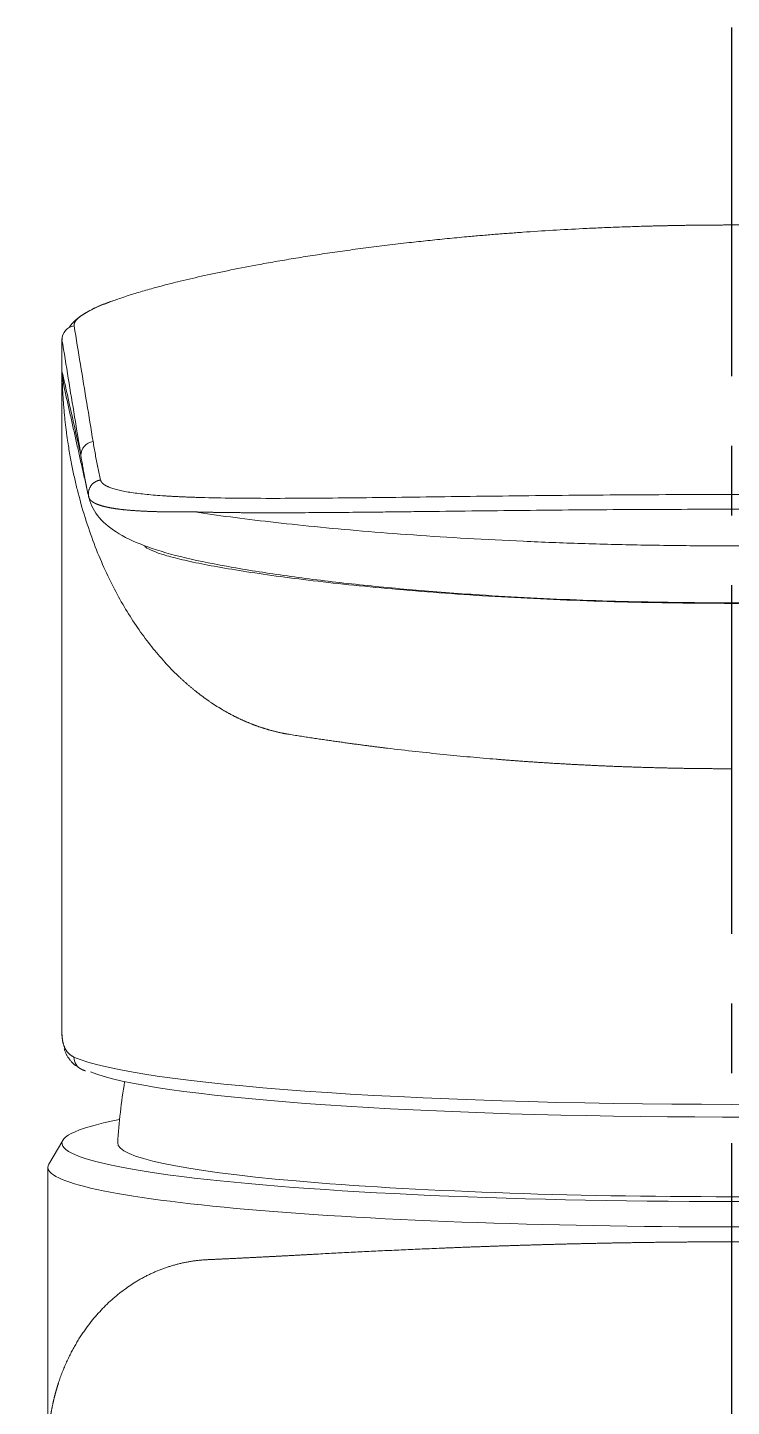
# Model space of a CAD drawing. Extents: x 0 to 790, y 0 to 579.
# Drawn here: x 183.46 to 208.69, y 376.21 to 425.66 of the extents above; entities that cross this region are included whole.
import ezdxf

# ---------------------------------------------------------------- set-up
doc = ezdxf.new("R2010")
doc.units = 0
doc.header["$LTSCALE"] = 10
doc.header["$MEASUREMENT"] = 0
doc.linetypes.add('CENTER', pattern=[2, 1.25, -0.25, 0.25, -0.25])
doc.layers.add('1', color=7, linetype='CONTINUOUS')

msp = doc.modelspace()

# ---------------------------------------------------------------- linework, layer by layer
at = {"layer": '1', "color": 1, "linetype": 'CENTER'}
msp.add_line((208.688, 425.659), (208.688, 242.654), dxfattribs=at)
at = {"layer": '1', "color": 7, "linetype": 'Continuous', "lineweight": 18}
for p, q in [((184.688, 414.496), (184.688, 389.655)), ((184.719, 385.755), (184.22, 384.895)), ((184.188, 384.787), (184.188, 282.639))]:
    msp.add_line(p, q, dxfattribs=at)
at = {"layer": '1', "color": 7, "linetype": 'Continuous', "lineweight": 13}
msp.add_line((184.691, 413.342), (184.691, 414.466), dxfattribs=at)
at = {"layer": '1', "color": 7, "linetype": 'Continuous', "lineweight": 18}
msp.add_arc((208.688, 384.294), 22.042, 170.682, 176.447, dxfattribs=at)
for centre, major_axis, ratio, start_param, end_param in [((185.191, 414.466), (0.493, 0.081), 0.996257, 1.540465, 2.979991), ((185.869, 410.319), (0.493, 0.081), 0.996252, 1.536753, 2.980091), ((185.611, 388.75), (0.207, 0.455), 0.978302, 2.004982, 3.142091), ((208.688, 388.638), (23.5, 0), 0.087156, 3.352984, 5.960667), ((208.688, 385.65), (24, 0), 0.087156, 2.723368, 4.712389), ((208.688, 385.65), (-24, 0), 0.087156, 1.570796, 3.559817), ((208.688, 385.65), (-22, 0), 0.087156, 6.277786, 7.853982), ((208.688, 385.65), (22, 0), 0.087156, 4.712389, 6.288585), ((208.688, 384.787), (24.5, 0), 0.087156, 3.091082, 4.712389), ((208.688, 384.787), (-24.5, 0), 0.087156, 1.570796, 3.192104)]:
    msp.add_ellipse(centre, major_axis=major_axis, ratio=ratio, start_param=start_param, end_param=end_param, dxfattribs=at)
at = {"layer": '1', "color": 7, "linetype": 'Continuous', "lineweight": 13}
for start_param, end_param in [(0.189814, 1.570796), (1.570796, 2.951779)]:
    msp.add_ellipse((208.688, 389.136), major_axis=(-24, 0), ratio=0.087156, start_param=start_param, end_param=end_param, dxfattribs=at)
at = {"layer": '1', "color": 7, "linetype": 'Continuous', "lineweight": 18}
for points, knots in [([(208.688, 418.58), (208.665, 418.58), (208.617, 418.58), (208.546, 418.58), (208.475, 418.58), (208.404, 418.579), (208.333, 418.579), (208.262, 418.579), (208.19, 418.579), (208.119, 418.578), (208.048, 418.578), (207.977, 418.577), (207.906, 418.577), (207.835, 418.576), (207.764, 418.576), (207.693, 418.575), (207.622, 418.575), (207.551, 418.574), (207.479, 418.573), (207.408, 418.572), (207.337, 418.571), (207.266, 418.57), (207.195, 418.57), (207.124, 418.569), (207.053, 418.567), (206.982, 418.566), (206.911, 418.565), (206.84, 418.564), (206.769, 418.563), (206.698, 418.562), (206.627, 418.56), (206.556, 418.559), (206.486, 418.557), (206.415, 418.556), (206.344, 418.554), (206.273, 418.553), (206.202, 418.551), (206.131, 418.55), (206.06, 418.548), (205.989, 418.546), (205.918, 418.544), (205.662, 418.538), (205.222, 418.525), (204.599, 418.503), (203.98, 418.478), (203.207, 418.442), (202.281, 418.391), (201.482, 418.339), (200.961, 418.301), (200.712, 418.283), (200.465, 418.264), (200.133, 418.238), (199.713, 418.203), (199.137, 418.152), (198.497, 418.091), (197.805, 418.021), (197.222, 417.957), (196.74, 417.902), (196.349, 417.855), (195.963, 417.807), (195.58, 417.758), (195.08, 417.691), (194.47, 417.606), (193.761, 417.5), (193.075, 417.391), (192.411, 417.279), (191.623, 417.138), (190.736, 416.967), (189.785, 416.766), (188.983, 416.58), (188.311, 416.41), (187.754, 416.257), (187.247, 416.107), (186.791, 415.959), (186.388, 415.815), (186.039, 415.675), (185.745, 415.54), (185.575, 415.448), (185.488, 415.395), (185.463, 415.379), (185.438, 415.363), (185.414, 415.347), (185.391, 415.331), (185.369, 415.316), (185.348, 415.3), (185.327, 415.284), (185.308, 415.269), (185.29, 415.254), (185.273, 415.239), (185.256, 415.224), (185.241, 415.209), (185.226, 415.194), (185.213, 415.179), (185.2, 415.165), (185.189, 415.15), (185.178, 415.136), (185.168, 415.122), (185.159, 415.107), (185.152, 415.093), (185.145, 415.08), (185.139, 415.066), (185.134, 415.052), (185.13, 415.039), (185.127, 415.025), (185.124, 415.012), (185.123, 414.999), (185.123, 414.986), (185.124, 414.973), (185.125, 414.964), (185.125, 414.96)], [0, 0, 0, 0, 0.001907, 0.003813, 0.005719, 0.007626, 0.009532, 0.011438, 0.013343, 0.015249, 0.017155, 0.019061, 0.020966, 0.022872, 0.024777, 0.026683, 0.028589, 0.030494, 0.0324, 0.034306, 0.036212, 0.038118, 0.040024, 0.041931, 0.043838, 0.045744, 0.047651, 0.049559, 0.051466, 0.053374, 0.055282, 0.05719, 0.059099, 0.061008, 0.062917, 0.064827, 0.066737, 0.068648, 0.070559, 0.07247, 0.074382, 0.076294, 0.093201, 0.110086, 0.126961, 0.143838, 0.173722, 0.203834, 0.210938, 0.218011, 0.225054, 0.232069, 0.246559, 0.261434, 0.282483, 0.303188, 0.323568, 0.335763, 0.347976, 0.360211, 0.372473, 0.384767, 0.408971, 0.433125, 0.457266, 0.481427, 0.505645, 0.546547, 0.587343, 0.628202, 0.659252, 0.690214, 0.721161, 0.752172, 0.783229, 0.814196, 0.84515, 0.876167, 0.880175, 0.88418, 0.888183, 0.892184, 0.896183, 0.900181, 0.904176, 0.90817, 0.912163, 0.916154, 0.920145, 0.924135, 0.928124, 0.932112, 0.9361, 0.940088, 0.944076, 0.948064, 0.952053, 0.956042, 0.960032, 0.964022, 0.968013, 0.972006, 0.976, 0.979995, 0.983992, 0.987991, 0.991992, 0.995995, 1, 1, 1, 1]), ([(230.734, 415.905), (230.679, 415.925), (230.48, 415.993), (230.112, 416.113), (229.6, 416.264), (229.036, 416.417), (228.356, 416.589), (227.541, 416.778), (226.572, 416.981), (225.619, 417.164), (224.707, 417.324), (223.954, 417.447), (223.276, 417.551), (222.685, 417.637), (221.975, 417.735), (221.138, 417.843), (220.382, 417.932), (219.833, 417.993), (219.499, 418.028), (219.16, 418.063), (218.815, 418.097), (218.465, 418.131), (218.062, 418.168), (217.61, 418.207), (217.114, 418.248), (216.621, 418.287), (216.192, 418.318), (215.823, 418.343), (215.518, 418.363), (215.212, 418.382), (214.906, 418.4), (214.599, 418.418), (214.292, 418.434), (213.883, 418.455), (213.372, 418.479), (212.756, 418.504), (212.136, 418.525), (211.672, 418.539), (211.365, 418.547), (211.217, 418.55), (211.068, 418.554), (210.92, 418.557), (210.771, 418.56), (210.623, 418.563), (210.474, 418.565), (210.326, 418.567), (210.177, 418.57), (210.028, 418.572), (209.879, 418.573), (209.731, 418.575), (209.582, 418.576), (209.433, 418.577), (209.284, 418.578), (209.135, 418.579), (208.986, 418.579), (208.837, 418.58), (208.738, 418.58), (208.688, 418.58)], [0, 0, 0, 0, 0.016536, 0.057371, 0.09813, 0.138912, 0.17982, 0.234037, 0.288164, 0.342434, 0.382226, 0.422032, 0.448192, 0.474289, 0.50035, 0.54005, 0.5796, 0.592734, 0.605968, 0.619307, 0.632753, 0.64631, 0.659981, 0.679217, 0.697962, 0.71618, 0.734553, 0.745783, 0.756987, 0.768166, 0.779322, 0.790458, 0.801574, 0.812673, 0.834657, 0.856643, 0.878646, 0.900682, 0.905922, 0.911159, 0.916394, 0.921627, 0.926858, 0.932087, 0.937315, 0.942541, 0.947766, 0.95299, 0.958213, 0.963436, 0.968659, 0.973881, 0.979104, 0.984327, 0.989551, 0.994775, 1, 1, 1, 1]), ([(186.517, 415.864), (186.273, 415.782), (185.768, 415.574), (185.227, 415.245), (185.016, 415.003), (184.961, 414.922)], [0, 0, 0, 0, 0.341343, 0.78556, 1, 1, 1, 1]), ([(185.423, 409.983), (185.432, 409.928), (185.47, 409.705), (185.543, 409.319), (185.613, 408.991), (185.65, 408.828)], [0, 0, 0, 0, 0.14305, 0.571525, 1, 1, 1, 1]), ([(185.65, 408.828), (185.65, 408.826), (185.651, 408.821), (185.653, 408.814), (185.655, 408.807), (185.658, 408.8), (185.66, 408.794), (185.663, 408.787), (185.667, 408.78), (185.67, 408.773), (185.674, 408.767), (185.678, 408.76), (185.682, 408.754), (185.686, 408.747), (185.691, 408.741), (185.696, 408.734), (185.701, 408.728), (185.706, 408.721), (185.712, 408.715), (185.718, 408.709), (185.724, 408.703), (185.731, 408.696), (185.736, 408.692), (185.739, 408.689), (185.739, 408.689)], [0, 0, 0, 0, 0.046694, 0.093423, 0.140189, 0.18699, 0.233827, 0.2807, 0.327609, 0.374554, 0.421534, 0.468549, 0.5156, 0.562687, 0.609809, 0.656967, 0.70416, 0.751388, 0.798652, 0.845951, 0.893285, 0.940654, 0.988058, 1, 1, 1, 1]), ([(185.662, 408.777), (185.734, 408.523), (185.981, 408.047), (186.712, 407.474), (187.749, 407.01), (189.104, 406.624), (190.75, 406.299), (192.708, 405.991), (194.877, 405.721), (197.195, 405.492), (199.996, 405.28), (203.305, 405.111), (207.121, 405.023), (210.947, 405.032), (214.697, 405.137), (218.265, 405.331), (221.209, 405.565), (223.699, 405.838), (225.856, 406.154), (227.736, 406.537), (229.289, 406.99), (230.491, 407.497), (231.377, 408.105), (231.656, 408.543), (231.715, 408.777)], [0, 0, 0, 0, 0.035392, 0.072942, 0.112599, 0.154452, 0.198341, 0.241571, 0.283554, 0.324341, 0.363982, 0.421347, 0.477109, 0.532774, 0.588367, 0.643879, 0.69942, 0.739084, 0.782533, 0.830073, 0.868621, 0.90977, 0.953576, 1, 1, 1, 1]), ([(187.639, 407.078), (187.659, 407.052), (187.741, 406.98), (188.008, 406.855), (188.494, 406.7), (189.163, 406.535), (190.007, 406.363), (191.017, 406.188), (192.184, 406.013), (193.498, 405.842), (194.948, 405.679), (196.52, 405.526), (198.201, 405.388), (199.977, 405.267), (201.831, 405.167), (203.745, 405.09), (205.704, 405.037), (207.692, 405.01), (209.69, 405.01), (211.678, 405.037), (213.637, 405.09), (215.551, 405.167), (217.404, 405.267), (219.179, 405.388), (220.861, 405.526), (222.435, 405.679), (223.884, 405.843), (225.198, 406.014), (226.365, 406.189), (227.375, 406.364), (228.218, 406.535), (228.885, 406.7), (229.371, 406.855), (229.672, 406.998), (229.75, 407.083), (229.76, 407.123)], [0, 0, 0, 0, 0.019611, 0.050248, 0.080885, 0.111522, 0.142159, 0.172796, 0.203434, 0.234071, 0.264708, 0.295345, 0.325982, 0.356619, 0.387257, 0.417894, 0.448531, 0.479168, 0.509805, 0.540442, 0.57108, 0.601717, 0.632354, 0.662991, 0.693628, 0.724265, 0.754903, 0.78554, 0.816177, 0.846814, 0.877451, 0.908088, 0.938726, 0.969363, 1, 1, 1, 1])]:
    msp.add_open_spline(points, degree=3, knots=knots, dxfattribs=at)
at = {"layer": '1', "color": 7, "linetype": 'Continuous', "lineweight": 13}
for points in [[(185.125, 414.96), (185.201, 414.499), (185.352, 413.578), (185.579, 412.196), (185.73, 411.274), (185.806, 410.813)], [(184.691, 414.466), (184.766, 414.005), (184.917, 413.084), (185.143, 411.701), (185.294, 410.779), (185.369, 410.318)], [(184.691, 413.342), (184.763, 413.02), (184.91, 412.365), (185.133, 411.371), (185.29, 410.674), (185.369, 410.318)], [(185.806, 410.813), (185.831, 410.657), (185.885, 410.347), (185.975, 409.887), (186.04, 409.583), (186.074, 409.432)], [(185.369, 410.318), (185.386, 410.206), (185.404, 410.095), (185.423, 409.983)]]:
    msp.add_open_spline(points, degree=3, dxfattribs=at)
for points, knots in [([(192.831, 400.315), (192.818, 400.317), (192.792, 400.321), (192.753, 400.328), (192.715, 400.334), (192.676, 400.342), (192.637, 400.349), (192.599, 400.357), (192.56, 400.364), (192.522, 400.373), (192.483, 400.381), (192.445, 400.39), (192.406, 400.399), (192.367, 400.408), (192.329, 400.417), (192.29, 400.427), (192.252, 400.437), (192.213, 400.447), (192.175, 400.457), (192.136, 400.468), (192.098, 400.479), (192.06, 400.49), (192.021, 400.501), (191.983, 400.513), (191.944, 400.525), (191.906, 400.537), (191.868, 400.549), (191.829, 400.562), (191.791, 400.574), (191.753, 400.588), (191.715, 400.601), (191.676, 400.615), (191.638, 400.628), (191.6, 400.643), (191.562, 400.657), (191.524, 400.672), (191.486, 400.686), (191.448, 400.702), (191.409, 400.717), (191.371, 400.733), (191.333, 400.748), (191.295, 400.764), (191.258, 400.781), (191.22, 400.797), (191.182, 400.814), (191.144, 400.831), (191.106, 400.849), (191.068, 400.866), (191.031, 400.884), (190.993, 400.902), (190.955, 400.921), (190.917, 400.939), (190.88, 400.958), (190.842, 400.977), (190.805, 400.997), (190.767, 401.016), (190.73, 401.036), (190.692, 401.056), (190.655, 401.077), (190.618, 401.097), (190.58, 401.118), (190.543, 401.139), (190.506, 401.161), (190.469, 401.182), (190.432, 401.204), (190.395, 401.226), (190.357, 401.249), (190.321, 401.271), (190.284, 401.294), (190.247, 401.317), (190.21, 401.34), (190.173, 401.364), (190.136, 401.388), (190.1, 401.412), (190.063, 401.436), (190.026, 401.461), (189.99, 401.486), (189.953, 401.511), (189.917, 401.536), (189.881, 401.562), (189.844, 401.588), (189.808, 401.614), (189.772, 401.64), (189.736, 401.667), (189.7, 401.694), (189.663, 401.721), (189.628, 401.748), (189.592, 401.776), (189.556, 401.804), (189.52, 401.832), (189.484, 401.86), (189.449, 401.889), (189.413, 401.918), (189.377, 401.947), (189.342, 401.976), (189.307, 402.006), (189.271, 402.036), (189.236, 402.066), (189.201, 402.096), (189.166, 402.127), (189.131, 402.158), (189.096, 402.189), (189.061, 402.22), (189.026, 402.252), (188.991, 402.284), (188.957, 402.316), (188.922, 402.348), (188.887, 402.381), (188.698, 402.561), (188.359, 402.91), (187.893, 403.46), (187.442, 404.064), (187.013, 404.723), (186.607, 405.437), (186.225, 406.212), (185.869, 407.058), (185.543, 407.981), (185.314, 408.776), (185.157, 409.422), (185.054, 409.899), (184.96, 410.405), (184.902, 410.778), (184.869, 411.008), (184.858, 411.088), (184.847, 411.171), (184.837, 411.257), (184.826, 411.346), (184.815, 411.438), (184.804, 411.533), (184.793, 411.632), (184.783, 411.734), (184.773, 411.839), (184.763, 411.947), (184.754, 412.058), (184.744, 412.172), (184.736, 412.29), (184.728, 412.41), (184.72, 412.534), (184.713, 412.661), (184.707, 412.791), (184.702, 412.925), (184.697, 413.061), (184.693, 413.201), (184.692, 413.295), (184.691, 413.342)], [0, 0, 0, 0, 0.002202, 0.004408, 0.006619, 0.008834, 0.011054, 0.013279, 0.015509, 0.017743, 0.019982, 0.022226, 0.024475, 0.026729, 0.028988, 0.031252, 0.033521, 0.035795, 0.038074, 0.040359, 0.042648, 0.044943, 0.047244, 0.049549, 0.05186, 0.054177, 0.056499, 0.058826, 0.061159, 0.063498, 0.065842, 0.068192, 0.070548, 0.072909, 0.075276, 0.077649, 0.080028, 0.082412, 0.084803, 0.087199, 0.089601, 0.09201, 0.094424, 0.096845, 0.099271, 0.101704, 0.104143, 0.106588, 0.109039, 0.111497, 0.113961, 0.116431, 0.118907, 0.12139, 0.12388, 0.126376, 0.128878, 0.131387, 0.133902, 0.136424, 0.138953, 0.141488, 0.14403, 0.146578, 0.149133, 0.151695, 0.154264, 0.15684, 0.159422, 0.162011, 0.164607, 0.16721, 0.16982, 0.172437, 0.175061, 0.177692, 0.18033, 0.182975, 0.185627, 0.188286, 0.190953, 0.193626, 0.196307, 0.198995, 0.20169, 0.204392, 0.207102, 0.209819, 0.212543, 0.215275, 0.218014, 0.220761, 0.223515, 0.226276, 0.229045, 0.231821, 0.234605, 0.237396, 0.240195, 0.243002, 0.245816, 0.248638, 0.251467, 0.254304, 0.257149, 0.260001, 0.262861, 0.265729, 0.268605, 0.310257, 0.353956, 0.399748, 0.447669, 0.497755, 0.549908, 0.605862, 0.665639, 0.729253, 0.757533, 0.7874, 0.818854, 0.851895, 0.856617, 0.86153, 0.866634, 0.87193, 0.877417, 0.883096, 0.888967, 0.895028, 0.901282, 0.907726, 0.914363, 0.921191, 0.92821, 0.935421, 0.942823, 0.950416, 0.958202, 0.966178, 0.974347, 0.982706, 0.991257, 1, 1, 1, 1]), ([(184.805, 412.591), (184.804, 412.594), (184.796, 412.63), (184.783, 412.691), (184.767, 412.775), (184.753, 412.851), (184.741, 412.925), (184.73, 412.998), (184.72, 413.07), (184.711, 413.14), (184.703, 413.209), (184.696, 413.276), (184.693, 413.32), (184.691, 413.342)], [0, 0, 0, 0, 0.012195, 0.142977, 0.245972, 0.34703, 0.446144, 0.543314, 0.638537, 0.731816, 0.823151, 0.912545, 1, 1, 1, 1]), ([(186.074, 409.432), (186.075, 409.43), (186.076, 409.426), (186.078, 409.42), (186.08, 409.414), (186.082, 409.408), (186.084, 409.402), (186.087, 409.396), (186.09, 409.39), (186.093, 409.384), (186.096, 409.378), (186.099, 409.372), (186.103, 409.366), (186.107, 409.361), (186.111, 409.355), (186.116, 409.349), (186.12, 409.343), (186.125, 409.338), (186.13, 409.332), (186.135, 409.326), (186.141, 409.321), (186.146, 409.315), (186.152, 409.31), (186.158, 409.304), (186.165, 409.299), (186.171, 409.293), (186.178, 409.288), (186.185, 409.283), (186.192, 409.277), (186.2, 409.272), (186.208, 409.267), (186.215, 409.261), (186.224, 409.256), (186.232, 409.251), (186.24, 409.246), (186.249, 409.241), (186.258, 409.235), (186.267, 409.23), (186.277, 409.225), (186.287, 409.22), (186.296, 409.215), (186.307, 409.21), (186.317, 409.205), (186.327, 409.201), (186.338, 409.196), (186.349, 409.191), (186.36, 409.186), (186.412, 409.165), (186.514, 409.128), (186.688, 409.079), (186.89, 409.034), (187.118, 408.994), (187.372, 408.957), (187.65, 408.925), (187.954, 408.896), (188.194, 408.877), (188.352, 408.866), (188.417, 408.862), (188.483, 408.858), (188.55, 408.854), (188.617, 408.85), (188.685, 408.846), (188.754, 408.842), (188.824, 408.839), (188.895, 408.836), (188.967, 408.832), (189.039, 408.829), (189.113, 408.826), (189.187, 408.823), (189.262, 408.82), (189.338, 408.817), (189.414, 408.815), (189.492, 408.812), (189.57, 408.81), (189.649, 408.807), (189.729, 408.805), (189.783, 408.804), (189.81, 408.803)], [0, 0, 0, 0, 0.005614, 0.011226, 0.016837, 0.022446, 0.028053, 0.033659, 0.039263, 0.044866, 0.050467, 0.056067, 0.061666, 0.067263, 0.07286, 0.078455, 0.084049, 0.089642, 0.095234, 0.100825, 0.106415, 0.112004, 0.117593, 0.123181, 0.128768, 0.134355, 0.139941, 0.145527, 0.151112, 0.156697, 0.162281, 0.167865, 0.173449, 0.179033, 0.184617, 0.1902, 0.195784, 0.201368, 0.206951, 0.212535, 0.218119, 0.223704, 0.229289, 0.234874, 0.240459, 0.246045, 0.251632, 0.257219, 0.321333, 0.385185, 0.448855, 0.512423, 0.57463, 0.63665, 0.698561, 0.760443, 0.771924, 0.783395, 0.794855, 0.806306, 0.817747, 0.82918, 0.840605, 0.852022, 0.863432, 0.874836, 0.886233, 0.897626, 0.909013, 0.920396, 0.931775, 0.943151, 0.954524, 0.965895, 0.977264, 0.988632, 1, 1, 1, 1]), ([(185.739, 408.689), (185.741, 408.687), (185.745, 408.684), (185.752, 408.678), (185.759, 408.672), (185.767, 408.666), (185.775, 408.66), (185.783, 408.654), (185.792, 408.649), (185.8, 408.643), (185.809, 408.637), (185.819, 408.631), (185.828, 408.626), (185.838, 408.62), (185.848, 408.615), (185.858, 408.609), (185.869, 408.604), (185.88, 408.598), (185.891, 408.593), (185.902, 408.587), (185.914, 408.582), (185.926, 408.577), (185.938, 408.572), (185.95, 408.567), (185.963, 408.561), (185.976, 408.556), (185.989, 408.551), (186.002, 408.546), (186.016, 408.541), (186.03, 408.537), (186.044, 408.532), (186.059, 408.527), (186.074, 408.522), (186.089, 408.517), (186.104, 408.513), (186.12, 408.508), (186.136, 408.504), (186.152, 408.499), (186.168, 408.495), (186.185, 408.49), (186.202, 408.486), (186.219, 408.481), (186.237, 408.477), (186.255, 408.473), (186.273, 408.469), (186.291, 408.465), (186.31, 408.461), (186.329, 408.457), (186.348, 408.453), (186.367, 408.449), (186.387, 408.445), (186.407, 408.441), (186.427, 408.437), (186.448, 408.433), (186.469, 408.43), (186.49, 408.426), (186.511, 408.422), (186.533, 408.419), (186.555, 408.415), (186.577, 408.412), (186.6, 408.408), (186.623, 408.405), (186.646, 408.402), (186.669, 408.398), (186.693, 408.395), (186.719, 408.392), (186.748, 408.388), (186.78, 408.384), (186.813, 408.38), (186.846, 408.376), (186.88, 408.372), (186.915, 408.369), (186.95, 408.365), (186.986, 408.361), (187.023, 408.358), (187.06, 408.355), (187.098, 408.351), (187.137, 408.348), (187.176, 408.345), (187.217, 408.342), (187.257, 408.339), (187.299, 408.336), (187.342, 408.333), (187.385, 408.33), (187.429, 408.327), (187.474, 408.325), (187.519, 408.322), (187.566, 408.32), (187.613, 408.317), (187.661, 408.315), (187.71, 408.313), (187.759, 408.311), (187.81, 408.309), (187.861, 408.307), (187.913, 408.305), (187.966, 408.303), (188.02, 408.301), (188.075, 408.3), (188.131, 408.298), (188.188, 408.297), (188.245, 408.296), (188.304, 408.294), (188.363, 408.293), (188.423, 408.292), (188.485, 408.292), (188.547, 408.291), (188.61, 408.29), (188.674, 408.29), (188.739, 408.289), (188.805, 408.289), (188.872, 408.289), (188.941, 408.288), (189.01, 408.288), (189.08, 408.289), (189.151, 408.289), (189.223, 408.289), (189.296, 408.29), (189.371, 408.29), (189.421, 408.29), (189.446, 408.291)], [0, 0, 0, 0, 0.005077, 0.011867, 0.018662, 0.025462, 0.032266, 0.039076, 0.045891, 0.052711, 0.059535, 0.066365, 0.0732, 0.080039, 0.086883, 0.093733, 0.100587, 0.107446, 0.11431, 0.121179, 0.128053, 0.134932, 0.141815, 0.148704, 0.155597, 0.162495, 0.169398, 0.176306, 0.183218, 0.190136, 0.197058, 0.203985, 0.210917, 0.217854, 0.224796, 0.231743, 0.238695, 0.245651, 0.252613, 0.259579, 0.26655, 0.273526, 0.280507, 0.287493, 0.294484, 0.30148, 0.308481, 0.315486, 0.322497, 0.329512, 0.336533, 0.343558, 0.350589, 0.357624, 0.364664, 0.37171, 0.37876, 0.385815, 0.392876, 0.399941, 0.407011, 0.414087, 0.421167, 0.428253, 0.435343, 0.442439, 0.451597, 0.460807, 0.470069, 0.479384, 0.488752, 0.498171, 0.507643, 0.517168, 0.526745, 0.536374, 0.546056, 0.55579, 0.565576, 0.575415, 0.585306, 0.59525, 0.605246, 0.615294, 0.625394, 0.635547, 0.645752, 0.65601, 0.66632, 0.676682, 0.687097, 0.697564, 0.708083, 0.718655, 0.729279, 0.739956, 0.750685, 0.761467, 0.772301, 0.783187, 0.794126, 0.805117, 0.816161, 0.827257, 0.838406, 0.849607, 0.860861, 0.872167, 0.883525, 0.894936, 0.9064, 0.917916, 0.929484, 0.941105, 0.952779, 0.964505, 0.976284, 0.988116, 1, 1, 1, 1]), ([(189.446, 408.291), (189.46, 408.29), (189.488, 408.29), (189.531, 408.288), (189.575, 408.287), (189.619, 408.286), (189.665, 408.285), (189.712, 408.284), (189.76, 408.283), (189.809, 408.282), (189.859, 408.281), (189.91, 408.28), (189.963, 408.279), (190.016, 408.278), (190.071, 408.276), (190.127, 408.275), (190.184, 408.275), (190.242, 408.274), (190.301, 408.273), (190.362, 408.272), (190.424, 408.271), (190.487, 408.27), (190.551, 408.269), (190.616, 408.268), (190.683, 408.267), (190.751, 408.267), (190.821, 408.266), (190.892, 408.265), (190.964, 408.265), (191.037, 408.264), (191.112, 408.263), (191.189, 408.263), (191.266, 408.262), (191.345, 408.262), (191.426, 408.261), (191.508, 408.261), (191.591, 408.261), (191.676, 408.26), (191.763, 408.26), (191.851, 408.26), (191.94, 408.26), (192.031, 408.26), (192.123, 408.259), (192.217, 408.259), (192.313, 408.259), (192.41, 408.259), (192.509, 408.26), (192.61, 408.26), (192.712, 408.26), (192.816, 408.26), (192.921, 408.261), (193.028, 408.261), (193.452, 408.263), (194.177, 408.267), (195.201, 408.276), (196.141, 408.286), (196.984, 408.296), (198.113, 408.309), (199.581, 408.326), (201.44, 408.347), (203.288, 408.364), (205.106, 408.376), (206.881, 408.383), (208.63, 408.386), (210.387, 408.383), (212.186, 408.376), (214.027, 408.364), (215.895, 408.347), (217.773, 408.327), (219.322, 408.308), (220.613, 408.293), (221.715, 408.281), (222.959, 408.269), (223.877, 408.263), (224.45, 408.261), (224.656, 408.26), (224.855, 408.26), (225.048, 408.259), (225.235, 408.259), (225.415, 408.26), (225.59, 408.26), (225.759, 408.26), (225.922, 408.261), (226.08, 408.262), (226.232, 408.263), (226.379, 408.264), (226.52, 408.266), (226.657, 408.267), (226.788, 408.269), (226.915, 408.27), (227.036, 408.272), (227.153, 408.274), (227.265, 408.276), (227.373, 408.278), (227.476, 408.28), (227.575, 408.282), (227.67, 408.284), (227.761, 408.286), (227.847, 408.288), (227.903, 408.29), (227.931, 408.291)], [0, 0, 0, 0, 0.001653, 0.003339, 0.005056, 0.006805, 0.008586, 0.010399, 0.012244, 0.014121, 0.016029, 0.01797, 0.019942, 0.021946, 0.023983, 0.026051, 0.028151, 0.030282, 0.032446, 0.034642, 0.036869, 0.039129, 0.04142, 0.043743, 0.046098, 0.048485, 0.050904, 0.053355, 0.055837, 0.058352, 0.060898, 0.063476, 0.066087, 0.068729, 0.071402, 0.074108, 0.076846, 0.079615, 0.082417, 0.08525, 0.088115, 0.091012, 0.093941, 0.096902, 0.099895, 0.102919, 0.105976, 0.109064, 0.112184, 0.115337, 0.11852, 0.121736, 0.124984, 0.156456, 0.184689, 0.209684, 0.23144, 0.249958, 0.295061, 0.338695, 0.380861, 0.421559, 0.460791, 0.498556, 0.536846, 0.576575, 0.617743, 0.66035, 0.704397, 0.749885, 0.773523, 0.802253, 0.836075, 0.874988, 0.881333, 0.887556, 0.893655, 0.899632, 0.905485, 0.911215, 0.916823, 0.922308, 0.927669, 0.932908, 0.938024, 0.943016, 0.947886, 0.952633, 0.957256, 0.961757, 0.966135, 0.97039, 0.974522, 0.97853, 0.982416, 0.986179, 0.989819, 0.993336, 0.996729, 1, 1, 1, 1]), ([(208.688, 399.081), (208.663, 399.081), (208.612, 399.081), (208.536, 399.081), (208.46, 399.081), (208.383, 399.082), (208.307, 399.082), (208.23, 399.082), (208.154, 399.083), (208.077, 399.083), (208, 399.083), (207.923, 399.084), (207.846, 399.085), (207.769, 399.085), (207.692, 399.086), (207.615, 399.087), (207.538, 399.088), (207.461, 399.088), (207.383, 399.089), (207.306, 399.09), (207.228, 399.092), (207.151, 399.093), (207.073, 399.094), (206.995, 399.095), (206.918, 399.096), (206.84, 399.098), (206.762, 399.099), (206.684, 399.101), (206.606, 399.102), (206.528, 399.104), (206.45, 399.105), (206.371, 399.107), (206.293, 399.109), (206.215, 399.111), (206.137, 399.113), (206.058, 399.115), (205.98, 399.117), (205.901, 399.119), (205.823, 399.121), (205.744, 399.123), (205.665, 399.125), (205.587, 399.128), (205.508, 399.13), (205.429, 399.132), (205.35, 399.135), (205.271, 399.137), (205.192, 399.14), (205.114, 399.143), (205.035, 399.145), (204.955, 399.148), (204.876, 399.151), (204.797, 399.154), (204.718, 399.157), (204.639, 399.16), (204.56, 399.163), (204.48, 399.166), (204.401, 399.169), (204.322, 399.173), (204.242, 399.176), (204.163, 399.179), (204.083, 399.183), (204.004, 399.186), (203.925, 399.19), (203.845, 399.194), (203.765, 399.197), (203.686, 399.201), (203.606, 399.205), (203.527, 399.209), (203.447, 399.213), (203.367, 399.217), (203.288, 399.221), (203.208, 399.225), (203.128, 399.229), (203.049, 399.233), (202.969, 399.238), (202.889, 399.242), (202.81, 399.246), (202.73, 399.251), (202.65, 399.256), (202.57, 399.26), (202.49, 399.265), (202.411, 399.27), (202.331, 399.274), (202.251, 399.279), (202.171, 399.284), (202.092, 399.289), (202.012, 399.294), (201.932, 399.299), (201.852, 399.304), (201.772, 399.31), (201.693, 399.315), (201.613, 399.32), (201.533, 399.326), (201.453, 399.331), (201.374, 399.337), (201.294, 399.342), (201.214, 399.348), (201.134, 399.354), (201.055, 399.36), (200.975, 399.366), (200.895, 399.371), (200.816, 399.377), (200.736, 399.384), (200.656, 399.39), (200.577, 399.396), (200.497, 399.402), (200.418, 399.408), (200.338, 399.415), (199.972, 399.444), (199.308, 399.502), (198.343, 399.594), (197.35, 399.699), (196.668, 399.778), (196.295, 399.824), (196.235, 399.831), (196.173, 399.839), (196.11, 399.847), (196.045, 399.855), (195.978, 399.863), (195.91, 399.872), (195.84, 399.881), (195.768, 399.89), (195.695, 399.899), (195.62, 399.909), (195.543, 399.919), (195.465, 399.929), (195.386, 399.94), (195.305, 399.95), (195.222, 399.962), (195.138, 399.973), (195.052, 399.985), (194.965, 399.996), (194.876, 400.009), (194.786, 400.021), (194.695, 400.034), (194.602, 400.047), (194.508, 400.06), (194.412, 400.074), (194.315, 400.088), (194.217, 400.102), (194.117, 400.116), (194.016, 400.131), (193.914, 400.146), (193.811, 400.162), (193.706, 400.178), (193.601, 400.194), (193.494, 400.21), (193.386, 400.227), (193.277, 400.244), (193.167, 400.261), (193.055, 400.278), (192.943, 400.296), (192.868, 400.308), (192.831, 400.315)], [0, 0, 0, 0, 0.004392, 0.008789, 0.013191, 0.017597, 0.022009, 0.026424, 0.030845, 0.03527, 0.0397, 0.044135, 0.048575, 0.053019, 0.057468, 0.061921, 0.06638, 0.070843, 0.075311, 0.079783, 0.084261, 0.088743, 0.093229, 0.097721, 0.102217, 0.106718, 0.111224, 0.115734, 0.120249, 0.124769, 0.129294, 0.133823, 0.138357, 0.142896, 0.14744, 0.151988, 0.156541, 0.161099, 0.165662, 0.170229, 0.174801, 0.179378, 0.18396, 0.188546, 0.193137, 0.197733, 0.202334, 0.206939, 0.211549, 0.216164, 0.220784, 0.225408, 0.230037, 0.234671, 0.23931, 0.243953, 0.248601, 0.253254, 0.257912, 0.262574, 0.267242, 0.271914, 0.27659, 0.281272, 0.285958, 0.290649, 0.295345, 0.300046, 0.304751, 0.309461, 0.314176, 0.318896, 0.323621, 0.32835, 0.333084, 0.337823, 0.342566, 0.347315, 0.352068, 0.356826, 0.361589, 0.366356, 0.371128, 0.375905, 0.380687, 0.385474, 0.390265, 0.395062, 0.399863, 0.404668, 0.409479, 0.414294, 0.419115, 0.42394, 0.428769, 0.433604, 0.438443, 0.443287, 0.448136, 0.45299, 0.457849, 0.462712, 0.46758, 0.472453, 0.477331, 0.482213, 0.4871, 0.491993, 0.496889, 0.554762, 0.615829, 0.68009, 0.747545, 0.751477, 0.755531, 0.759706, 0.764004, 0.768424, 0.772966, 0.77763, 0.782416, 0.787324, 0.792354, 0.797506, 0.80278, 0.808176, 0.813694, 0.819334, 0.825097, 0.830981, 0.836987, 0.843115, 0.849366, 0.855738, 0.862233, 0.868849, 0.875588, 0.882448, 0.889431, 0.896535, 0.903762, 0.91111, 0.918581, 0.926174, 0.933889, 0.941725, 0.949684, 0.957765, 0.965968, 0.974293, 0.98274, 0.991309, 1, 1, 1, 1]), ([(184.688, 389.646), (184.688, 389.639), (184.689, 389.621), (184.689, 389.591), (184.69, 389.555), (184.692, 389.521), (184.694, 389.487), (184.697, 389.454), (184.7, 389.421), (184.704, 389.39), (184.709, 389.359), (184.714, 389.328), (184.72, 389.298), (184.726, 389.269), (184.733, 389.241), (184.74, 389.213), (184.748, 389.186), (184.757, 389.16), (184.766, 389.134), (184.776, 389.109), (184.786, 389.085), (184.797, 389.061), (184.809, 389.038), (184.821, 389.016), (184.834, 388.994), (184.847, 388.973), (184.861, 388.953), (184.875, 388.934), (184.891, 388.915), (184.906, 388.896), (184.923, 388.879), (184.94, 388.862), (184.957, 388.846), (184.975, 388.831), (184.994, 388.816), (185.013, 388.802), (185.033, 388.788), (185.054, 388.776), (185.075, 388.764), (185.097, 388.752), (185.112, 388.745), (185.12, 388.742)], [0, 0, 0, 0, 0.01379, 0.039676, 0.065556, 0.091429, 0.117297, 0.14316, 0.16902, 0.194877, 0.220733, 0.246588, 0.272442, 0.298298, 0.324155, 0.350015, 0.375879, 0.401747, 0.427621, 0.453501, 0.479388, 0.505283, 0.531187, 0.557101, 0.583026, 0.608962, 0.634911, 0.660873, 0.68685, 0.712841, 0.738849, 0.764874, 0.790916, 0.816977, 0.843058, 0.869159, 0.895281, 0.921425, 0.947593, 0.973784, 1, 1, 1, 1]), ([(189.904, 381.475), (189.922, 381.476), (189.956, 381.477), (190.008, 381.48), (190.061, 381.482), (190.113, 381.485), (190.166, 381.487), (190.219, 381.489), (190.272, 381.492), (190.325, 381.494), (190.379, 381.497), (190.433, 381.5), (190.486, 381.502), (190.541, 381.505), (190.595, 381.507), (190.649, 381.51), (190.704, 381.512), (190.759, 381.515), (190.814, 381.518), (190.869, 381.52), (190.925, 381.523), (190.981, 381.526), (191.036, 381.529), (191.093, 381.531), (191.149, 381.534), (191.205, 381.537), (191.262, 381.54), (191.319, 381.543), (191.376, 381.545), (191.433, 381.548), (191.49, 381.551), (191.548, 381.554), (191.606, 381.557), (191.664, 381.56), (191.722, 381.563), (191.78, 381.566), (191.838, 381.569), (191.897, 381.572), (191.956, 381.575), (192.015, 381.578), (192.074, 381.581), (192.134, 381.584), (192.193, 381.587), (192.253, 381.59), (192.313, 381.593), (192.373, 381.596), (192.433, 381.599), (192.494, 381.603), (192.554, 381.606), (192.615, 381.609), (192.676, 381.612), (192.737, 381.616), (192.799, 381.619), (192.86, 381.622), (192.922, 381.625), (192.984, 381.629), (193.046, 381.632), (193.108, 381.635), (193.17, 381.639), (193.233, 381.642), (193.296, 381.646), (193.359, 381.649), (193.422, 381.653), (193.485, 381.656), (193.548, 381.66), (193.612, 381.663), (193.675, 381.667), (193.819, 381.675), (194.043, 381.687), (194.35, 381.704), (194.661, 381.72), (194.975, 381.736), (195.293, 381.752), (195.614, 381.768), (195.939, 381.784), (196.266, 381.799), (196.597, 381.814), (196.93, 381.829), (197.266, 381.844), (197.606, 381.859), (197.948, 381.873), (198.23, 381.885), (198.451, 381.894), (198.609, 381.901), (198.768, 381.907), (198.926, 381.913), (199.085, 381.92), (199.244, 381.926), (199.404, 381.932), (199.563, 381.937), (199.722, 381.943), (199.882, 381.949), (200.041, 381.955), (200.201, 381.96), (200.361, 381.966), (200.521, 381.971), (200.68, 381.976), (200.84, 381.981), (201, 381.987), (201.16, 381.992), (201.32, 381.997), (201.48, 382.001), (201.64, 382.006), (201.8, 382.011), (201.96, 382.015), (202.12, 382.02), (202.28, 382.024), (202.439, 382.028), (202.599, 382.032), (202.759, 382.037), (202.918, 382.041), (203.078, 382.044), (203.237, 382.048), (203.396, 382.052), (203.555, 382.055), (203.714, 382.059), (203.873, 382.062), (204.032, 382.066), (204.191, 382.069), (204.349, 382.072), (204.507, 382.075), (204.665, 382.078), (204.823, 382.081), (204.981, 382.083), (205.138, 382.086), (205.296, 382.088), (205.453, 382.091), (205.609, 382.093), (205.766, 382.095), (205.922, 382.097), (206.079, 382.099), (206.234, 382.101), (206.39, 382.103), (206.545, 382.104), (206.7, 382.106), (206.855, 382.107), (207.01, 382.108), (207.164, 382.11), (207.318, 382.111), (207.471, 382.112), (207.625, 382.113), (207.778, 382.113), (207.93, 382.114), (208.083, 382.114), (208.235, 382.115), (208.386, 382.115), (208.537, 382.115), (208.638, 382.115), (208.688, 382.115)], [0, 0, 0, 0, 0.003778, 0.007556, 0.011334, 0.015112, 0.01889, 0.022668, 0.026446, 0.030224, 0.034002, 0.03778, 0.041558, 0.045336, 0.049114, 0.052892, 0.056671, 0.060449, 0.064227, 0.068005, 0.071783, 0.075561, 0.079339, 0.083117, 0.086895, 0.090674, 0.094452, 0.09823, 0.102008, 0.105786, 0.109564, 0.113343, 0.117121, 0.120899, 0.124677, 0.128455, 0.132233, 0.136012, 0.13979, 0.143568, 0.147346, 0.151125, 0.154903, 0.158681, 0.162459, 0.166238, 0.170016, 0.173794, 0.177572, 0.181351, 0.185129, 0.188907, 0.192686, 0.196464, 0.200242, 0.204021, 0.207799, 0.211577, 0.215356, 0.219134, 0.222912, 0.226691, 0.230469, 0.234247, 0.238026, 0.241804, 0.245582, 0.249361, 0.267209, 0.285057, 0.302904, 0.320752, 0.3386, 0.356447, 0.374295, 0.392142, 0.40999, 0.427838, 0.445686, 0.463535, 0.481384, 0.499233, 0.507382, 0.515514, 0.523628, 0.531725, 0.539805, 0.547867, 0.555911, 0.563939, 0.571948, 0.579941, 0.587916, 0.595873, 0.603813, 0.611736, 0.619642, 0.62753, 0.6354, 0.643254, 0.65109, 0.658908, 0.66671, 0.674494, 0.682261, 0.69001, 0.697742, 0.705457, 0.713155, 0.720835, 0.728498, 0.736144, 0.743773, 0.751384, 0.758978, 0.766555, 0.774115, 0.781658, 0.789183, 0.796692, 0.804183, 0.811657, 0.819114, 0.826554, 0.833976, 0.841382, 0.84877, 0.856142, 0.863496, 0.870833, 0.878154, 0.885457, 0.892743, 0.900012, 0.907264, 0.9145, 0.921718, 0.928919, 0.936103, 0.94327, 0.950421, 0.957554, 0.964671, 0.97177, 0.978853, 0.985919, 0.992968, 1, 1, 1, 1]), ([(227.473, 381.475), (227.114, 381.491), (226.27, 381.533), (224.856, 381.606), (223.242, 381.691), (221.558, 381.776), (219.808, 381.858), (218.001, 381.933), (216.151, 381.998), (214.261, 382.051), (212.324, 382.089), (210.459, 382.111), (209.24, 382.115), (208.688, 382.115)], [0, 0, 0, 0, 0.078692, 0.178183, 0.274917, 0.369672, 0.463225, 0.556142, 0.647954, 0.738463, 0.829937, 0.923057, 1, 1, 1, 1]), ([(184.191, 374.868), (184.191, 374.883), (184.192, 374.914), (184.194, 374.96), (184.195, 375.005), (184.198, 375.05), (184.2, 375.095), (184.202, 375.139), (184.205, 375.183), (184.208, 375.226), (184.211, 375.269), (184.215, 375.312), (184.218, 375.354), (184.222, 375.396), (184.226, 375.437), (184.23, 375.478), (184.235, 375.519), (184.239, 375.559), (184.244, 375.599), (184.249, 375.638), (184.254, 375.677), (184.259, 375.716), (184.264, 375.754), (184.27, 375.791), (184.275, 375.829), (184.281, 375.866), (184.287, 375.902), (184.293, 375.938), (184.299, 375.974), (184.305, 376.01), (184.311, 376.044), (184.317, 376.079), (184.324, 376.113), (184.33, 376.147), (184.337, 376.18), (184.343, 376.213), (184.35, 376.246), (184.357, 376.278), (184.364, 376.309), (184.371, 376.341), (184.377, 376.372), (184.384, 376.402), (184.391, 376.432), (184.398, 376.462), (184.405, 376.491), (184.412, 376.52), (184.419, 376.548), (184.426, 376.577), (184.434, 376.604), (184.441, 376.631), (184.448, 376.658), (184.455, 376.685), (184.462, 376.711), (184.469, 376.736), (184.476, 376.762), (184.483, 376.787), (184.49, 376.811), (184.497, 376.835), (184.504, 376.859), (184.511, 376.882), (184.518, 376.905), (184.524, 376.927), (184.531, 376.949), (184.538, 376.971), (184.545, 376.992), (184.551, 377.013), (184.558, 377.033), (184.583, 377.112), (184.63, 377.248), (184.701, 377.439), (184.776, 377.625), (184.856, 377.806), (184.938, 377.981), (185.024, 378.152), (185.112, 378.317), (185.204, 378.477), (185.298, 378.632), (185.394, 378.781), (185.492, 378.926), (185.681, 379.189), (185.976, 379.552), (186.404, 379.985), (186.856, 380.362), (187.197, 380.595), (187.401, 380.719), (187.462, 380.754), (187.522, 380.788), (187.583, 380.822), (187.644, 380.855), (187.705, 380.887), (187.767, 380.918), (187.829, 380.948), (187.891, 380.977), (187.953, 381.006), (188.016, 381.034), (188.079, 381.061), (188.142, 381.087), (188.205, 381.112), (188.269, 381.136), (188.332, 381.16), (188.396, 381.183), (188.46, 381.205), (188.524, 381.226), (188.589, 381.246), (188.653, 381.265), (188.718, 381.284), (188.783, 381.302), (188.848, 381.319), (188.913, 381.335), (188.979, 381.35), (189.044, 381.364), (189.11, 381.378), (189.175, 381.391), (189.241, 381.402), (189.307, 381.413), (189.373, 381.424), (189.439, 381.433), (189.505, 381.442), (189.572, 381.449), (189.638, 381.456), (189.705, 381.462), (189.771, 381.467), (189.838, 381.472), (189.882, 381.474), (189.904, 381.475)], [0, 0, 0, 0, 0.005261, 0.010477, 0.015648, 0.020774, 0.025855, 0.030892, 0.035884, 0.040832, 0.045734, 0.050592, 0.055405, 0.060173, 0.064896, 0.069575, 0.074209, 0.078798, 0.083342, 0.087842, 0.092296, 0.096706, 0.101072, 0.105392, 0.109668, 0.113899, 0.118085, 0.122226, 0.126323, 0.130375, 0.134382, 0.138344, 0.142261, 0.146134, 0.149962, 0.153745, 0.157484, 0.161178, 0.164827, 0.168431, 0.17199, 0.175505, 0.178975, 0.1824, 0.18578, 0.189116, 0.192406, 0.195653, 0.198854, 0.20201, 0.205122, 0.208189, 0.211211, 0.214189, 0.217122, 0.220009, 0.222853, 0.225651, 0.228405, 0.231114, 0.233778, 0.236397, 0.238972, 0.241502, 0.243987, 0.246427, 0.248823, 0.251174, 0.274357, 0.297116, 0.319452, 0.341363, 0.362851, 0.383917, 0.404561, 0.424784, 0.444586, 0.463967, 0.48293, 0.501474, 0.569039, 0.633067, 0.693619, 0.750767, 0.757708, 0.764609, 0.771472, 0.778296, 0.78508, 0.791827, 0.798535, 0.805204, 0.811836, 0.818431, 0.824987, 0.831507, 0.837989, 0.844435, 0.850845, 0.857218, 0.863555, 0.869856, 0.876121, 0.882352, 0.888547, 0.894708, 0.900834, 0.906926, 0.912985, 0.919009, 0.925001, 0.930959, 0.936885, 0.942778, 0.948639, 0.954468, 0.960266, 0.966033, 0.971769, 0.977475, 0.98315, 0.988796, 0.994413, 1, 1, 1, 1])]:
    msp.add_open_spline(points, degree=3, knots=knots, dxfattribs=at)
at = {"layer": '1', "color": 7, "linetype": 'Continuous', "lineweight": 18}
for points, degree in [([(184.805, 412.591), (185.649, 408.83)], 1), ([(189.81, 408.803), (190.185, 408.793), (190.982, 408.78), (192.319, 408.775), (193.79, 408.781), (195.383, 408.797), (197.08, 408.817), (198.856, 408.841), (200.702, 408.864), (202.612, 408.884), (204.579, 408.9), (206.591, 408.911), (208.624, 408.915), (210.654, 408.911), (212.67, 408.901), (214.665, 408.885), (216.617, 408.864), (218.504, 408.841), (220.303, 408.817), (221.998, 408.797), (223.585, 408.781), (225.057, 408.775), (226.396, 408.78), (227.192, 408.793), (227.567, 408.803)], 3), ([(189.446, 408.291), (189.845, 408.23), (190.7, 408.108), (192.139, 407.93), (193.723, 407.76), (195.44, 407.602), (197.273, 407.46), (199.207, 407.336), (201.225, 407.233), (203.307, 407.153), (205.438, 407.099), (207.601, 407.072), (209.773, 407.072), (211.935, 407.099), (214.066, 407.153), (216.148, 407.232), (218.165, 407.335), (220.1, 407.459), (221.934, 407.602), (223.652, 407.76), (225.237, 407.93), (226.677, 408.108), (227.532, 408.23), (227.931, 408.291)], 3), ([(184.689, 389.67), (184.687, 389.571), (184.693, 389.478)], 2), ([(184.769, 389.04), (184.891, 388.65), (185.196, 388.422)], 2), ([(185.404, 388.295), (185.528, 388.245)], 1)]:
    msp.add_open_spline(points, degree=degree, dxfattribs=at)
at = {"layer": '1', "color": 7, "linetype": 'Continuous', "lineweight": 13}
msp.add_rational_spline([(186.074, 409.432), (185.762, 409.392), (185.58, 409.135), (185.65, 408.828)], [1.20017206479, 0.936332597921, 0.933310984247, 1.19110722377], degree=3, dxfattribs=at)

doc.saveas('drawing.dxf')
